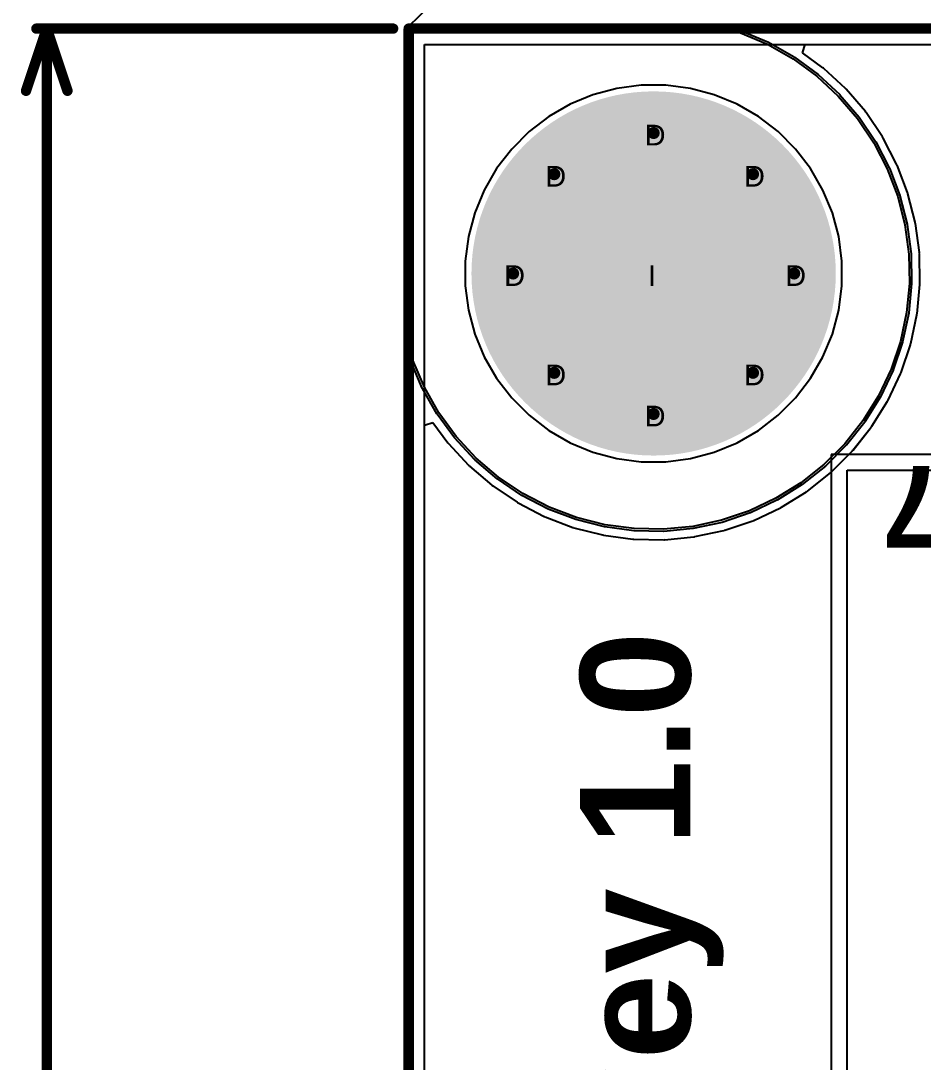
# Model space of a CAD drawing. Header units: inches. Extents: x -11 to 5428, y 0 to 5423.
# Drawn here: x -9.5 to 12.6, y 84.67 to 110.19 of the extents above; entities that cross this region are included whole.
import ezdxf

# ---------------------------------------------------------------- set-up
doc = ezdxf.new("R2010")
doc.units = ezdxf.units.IN
for name, color, linetype in [('Board Outline', 216, 'Continuous'), ('Bottom Layer', 5, 'Continuous'), ('Bottom Solder', 6, 'Continuous'), ('Dimension', 6, 'Continuous'), ('Drill Drawing', 1, 'Continuous'), ('GND', 16, 'Continuous'), ('Multi-Layer', 9, 'Continuous'), ('Pad Holes', 156, 'Continuous'), ('PWR', 76, 'Continuous'), ('Top Layer', 1, 'Continuous'), ('Top Overlay', 2, 'Continuous'), ('Top Solder', 216, 'Continuous'), ('Via Holes', 16, 'Continuous')]:
    doc.layers.add(name, color=color, linetype=linetype)
doc.styles.add('Arial', font='', dxfattribs={"height": 0.2})
doc.styles.add('Arial_Bold', font='', dxfattribs={"height": 0.2})
doc.styles.get('Arial').set_extended_font_data('Arial')
doc.styles.get('Arial_Bold').set_extended_font_data('Arial', bold=True)

msp = doc.modelspace()

# ---------------------------------------------------------------- hatches: boundary and pattern name
at = {"layer": 'Bottom Layer'}
h = msp.add_hatch(color=5, dxfattribs=at)
edge = h.paths.add_edge_path()
edge.add_arc((6, 104), 4.36, 0, 360)
h = msp.add_hatch(color=5, dxfattribs=at)
edge = h.paths.add_edge_path()
edge.add_arc((6, 107.442), 0.3, 0, 360)
h = msp.add_hatch(color=5, dxfattribs=at)
edge = h.paths.add_edge_path()
edge.add_arc((3.566, 106.434), 0.3, 0, 360)
h = msp.add_hatch(color=5, dxfattribs=at)
edge = h.paths.add_edge_path()
edge.add_arc((8.434, 106.434), 0.3, 0, 360)
h = msp.add_hatch(color=5, dxfattribs=at)
edge = h.paths.add_edge_path()
edge.add_arc((2.558, 104), 0.3, 0, 360)
h = msp.add_hatch(color=5, dxfattribs=at)
edge = h.paths.add_edge_path()
edge.add_arc((9.442, 104), 0.3, 0, 360)
h = msp.add_hatch(color=5, dxfattribs=at)
edge = h.paths.add_edge_path()
edge.add_arc((3.566, 101.566), 0.3, 0, 360)
h = msp.add_hatch(color=5, dxfattribs=at)
edge = h.paths.add_edge_path()
edge.add_arc((8.434, 101.566), 0.3, 0, 360)
h = msp.add_hatch(color=5, dxfattribs=at)
edge = h.paths.add_edge_path()
edge.add_arc((6, 100.558), 0.3, 0, 360)
at = {"layer": 'Bottom Solder'}
h = msp.add_hatch(color=6, dxfattribs=at)
edge = h.paths.add_edge_path()
edge.add_arc((6, 104), 4.462, 0, 360)
at = {"layer": 'GND'}
h = msp.add_hatch(color=16, dxfattribs=at)
edge = h.paths.add_edge_path()
edge.add_arc((6, 104), 4.36, 0, 360)
h = msp.add_hatch(color=16, dxfattribs=at)
edge = h.paths.add_edge_path()
edge.add_arc((6, 107.442), 0.3, 0, 360)
h = msp.add_hatch(color=16, dxfattribs=at)
edge = h.paths.add_edge_path()
edge.add_arc((3.566, 106.434), 0.3, 0, 360)
h = msp.add_hatch(color=16, dxfattribs=at)
edge = h.paths.add_edge_path()
edge.add_arc((8.434, 106.434), 0.3, 0, 360)
h = msp.add_hatch(color=16, dxfattribs=at)
edge = h.paths.add_edge_path()
edge.add_arc((2.558, 104), 0.3, 0, 360)
h = msp.add_hatch(color=16, dxfattribs=at)
edge = h.paths.add_edge_path()
edge.add_arc((9.442, 104), 0.3, 0, 360)
h = msp.add_hatch(color=16, dxfattribs=at)
edge = h.paths.add_edge_path()
edge.add_arc((3.566, 101.566), 0.3, 0, 360)
h = msp.add_hatch(color=16, dxfattribs=at)
edge = h.paths.add_edge_path()
edge.add_arc((8.434, 101.566), 0.3, 0, 360)
h = msp.add_hatch(color=16, dxfattribs=at)
edge = h.paths.add_edge_path()
edge.add_arc((6, 100.558), 0.3, 0, 360)
at = {"layer": 'Multi-Layer'}
h = msp.add_hatch(color=9, dxfattribs=at)
edge = h.paths.add_edge_path()
edge.add_arc((6, 104), 4.36, 0, 360)
at = {"layer": 'Pad Holes'}
h = msp.add_hatch(color=7, dxfattribs=at)
edge = h.paths.add_edge_path()
edge.add_arc((6, 104), 2.5, 0, 360)
at = {"layer": 'PWR'}
h = msp.add_hatch(color=76, dxfattribs=at)
edge = h.paths.add_edge_path()
edge.add_arc((6, 104), 4.36, 0, 360)
h = msp.add_hatch(color=76, dxfattribs=at)
edge = h.paths.add_edge_path()
edge.add_arc((6, 107.442), 0.3, 0, 360)
h = msp.add_hatch(color=76, dxfattribs=at)
edge = h.paths.add_edge_path()
edge.add_arc((3.566, 106.434), 0.3, 0, 360)
h = msp.add_hatch(color=76, dxfattribs=at)
edge = h.paths.add_edge_path()
edge.add_arc((8.434, 106.434), 0.3, 0, 360)
h = msp.add_hatch(color=76, dxfattribs=at)
edge = h.paths.add_edge_path()
edge.add_arc((2.558, 104), 0.3, 0, 360)
h = msp.add_hatch(color=76, dxfattribs=at)
edge = h.paths.add_edge_path()
edge.add_arc((9.442, 104), 0.3, 0, 360)
h = msp.add_hatch(color=76, dxfattribs=at)
edge = h.paths.add_edge_path()
edge.add_arc((3.566, 101.566), 0.3, 0, 360)
h = msp.add_hatch(color=76, dxfattribs=at)
edge = h.paths.add_edge_path()
edge.add_arc((8.434, 101.566), 0.3, 0, 360)
h = msp.add_hatch(color=76, dxfattribs=at)
edge = h.paths.add_edge_path()
edge.add_arc((6, 100.558), 0.3, 0, 360)
at = {"layer": 'Top Layer'}
h = msp.add_hatch(color=1, dxfattribs=at)
edge = h.paths.add_edge_path()
edge.add_arc((6, 104), 4.36, 0, 360)
h = msp.add_hatch(color=1, dxfattribs=at)
edge = h.paths.add_edge_path()
edge.add_arc((6, 107.442), 0.3, 0, 360)
h = msp.add_hatch(color=1, dxfattribs=at)
edge = h.paths.add_edge_path()
edge.add_arc((3.566, 106.434), 0.3, 0, 360)
h = msp.add_hatch(color=1, dxfattribs=at)
edge = h.paths.add_edge_path()
edge.add_arc((8.434, 106.434), 0.3, 0, 360)
h = msp.add_hatch(color=1, dxfattribs=at)
edge = h.paths.add_edge_path()
edge.add_arc((2.558, 104), 0.3, 0, 360)
h = msp.add_hatch(color=1, dxfattribs=at)
edge = h.paths.add_edge_path()
edge.add_arc((9.442, 104), 0.3, 0, 360)
h = msp.add_hatch(color=1, dxfattribs=at)
edge = h.paths.add_edge_path()
edge.add_arc((3.566, 101.566), 0.3, 0, 360)
h = msp.add_hatch(color=1, dxfattribs=at)
edge = h.paths.add_edge_path()
edge.add_arc((8.434, 101.566), 0.3, 0, 360)
h = msp.add_hatch(color=1, dxfattribs=at)
edge = h.paths.add_edge_path()
edge.add_arc((6, 100.558), 0.3, 0, 360)
at = {"layer": 'Top Solder'}
h = msp.add_hatch(color=216, dxfattribs=at)
edge = h.paths.add_edge_path()
edge.add_arc((6, 104), 4.462, 0, 360)
at = {"layer": 'Via Holes'}
h = msp.add_hatch(color=7, dxfattribs=at)
edge = h.paths.add_edge_path()
edge.add_arc((6, 107.442), 0.15, 0, 360)
h = msp.add_hatch(color=7, dxfattribs=at)
edge = h.paths.add_edge_path()
edge.add_arc((3.566, 106.434), 0.15, 0, 360)
h = msp.add_hatch(color=7, dxfattribs=at)
edge = h.paths.add_edge_path()
edge.add_arc((8.434, 106.434), 0.15, 0, 360)
h = msp.add_hatch(color=7, dxfattribs=at)
edge = h.paths.add_edge_path()
edge.add_arc((2.558, 104), 0.15, 0, 360)
h = msp.add_hatch(color=7, dxfattribs=at)
edge = h.paths.add_edge_path()
edge.add_arc((9.442, 104), 0.15, 0, 360)
h = msp.add_hatch(color=7, dxfattribs=at)
edge = h.paths.add_edge_path()
edge.add_arc((3.566, 101.566), 0.15, 0, 360)
h = msp.add_hatch(color=7, dxfattribs=at)
edge = h.paths.add_edge_path()
edge.add_arc((8.434, 101.566), 0.15, 0, 360)
h = msp.add_hatch(color=7, dxfattribs=at)
edge = h.paths.add_edge_path()
edge.add_arc((6, 100.558), 0.15, 0, 360)

# ---------------------------------------------------------------- linework, layer by layer
at = {"layer": 'Board Outline'}
for points in [[(0, 110, 0.254, 0.254, 0), (344, 110, 0.254, 0.254, 0)], [(0, 0, 0.254, 0.254, 0), (0, 110, 0.254, 0.254, 0)]]:
    msp.add_lwpolyline(points, format="xyseb", dxfattribs=at)
msp.add_lwpolyline([(-0.063, 110, 0.127, 0.127, 1), (0.064, 110, 0.127, 0.127, 1)], format="xyseb", close=True, dxfattribs=at)
msp.add_lwpolyline([(-0.063, 110, 0.127, 0.127, 1), (0.064, 110, 0.127, 0.127, 1)], format="xyseb", close=True, dxfattribs=at)
at = {"layer": 'Bottom Layer'}
for p, q in [((0, 110), (0.001, 110.001)), ((0, 102.22), (0, 110)), ((0.001, 110.001), (7.782, 110.001)), ((7.782, 110.001), (8.127, 109.898)), ((8.127, 109.898), (8.789, 109.616)), ((8.789, 109.616), (9.414, 109.259)), ((9.648, 109.408), (9.715, 109.612)), ((9.715, 109.612), (334.285, 109.612)), ((9.414, 109.259), (9.994, 108.833)), ((10.147, 109.042), (9.648, 109.408)), ((10.158, 109.031), (10.147, 109.042)), ((10.17, 109.023), (10.158, 109.031)), ((10.698, 108.533), (10.17, 109.023)), ((9.994, 108.833), (10.522, 108.343)), ((10.707, 108.521), (10.698, 108.533)), ((10.719, 108.512), (10.707, 108.521)), ((11.187, 107.965), (10.719, 108.512)), ((10.522, 108.343), (10.99, 107.797)), ((11.194, 107.952), (11.187, 107.965)), ((11.205, 107.941), (11.194, 107.952)), ((11.607, 107.344), (11.205, 107.941)), ((10.99, 107.797), (11.392, 107.2)), ((11.392, 107.2), (11.723, 106.561)), ((11.613, 107.331), (11.607, 107.344)), ((11.622, 107.319), (11.613, 107.331)), ((11.953, 106.68), (11.622, 107.319)), ((11.957, 106.665), (11.953, 106.68)), ((11.965, 106.653), (11.957, 106.665)), ((11.723, 106.561), (11.979, 105.888)), ((12.221, 105.98), (11.965, 106.653)), ((12.224, 105.965), (12.221, 105.98)), ((12.23, 105.951), (12.224, 105.965)), ((12.407, 105.254), (12.23, 105.951)), ((11.979, 105.888), (12.156, 105.19)), ((12.156, 105.19), (12.252, 104.477)), ((12.408, 105.239), (12.407, 105.254)), ((12.413, 105.224), (12.408, 105.239)), ((12.509, 104.511), (12.413, 105.224)), ((12.252, 104.477), (12.265, 103.757)), ((12.508, 104.496), (12.509, 104.511)), ((12.511, 104.481), (12.508, 104.496)), ((12.524, 103.762), (12.511, 104.481)), ((12.265, 103.757), (12.196, 103.04)), ((12.454, 103.015), (12.523, 103.732)), ((12.522, 103.747), (12.524, 103.762)), ((12.523, 103.732), (12.522, 103.747)), ((12.196, 103.04), (12.045, 102.336)), ((12.299, 102.282), (12.449, 102.986)), ((12.449, 102.986), (12.45, 103.001)), ((12.45, 103.001), (12.454, 103.015)), ((12.045, 102.336), (11.815, 101.655)), ((-0.001, 102.219), (0, 102.22)), ((0.102, 101.874), (-0.001, 102.219)), ((-0.001, 102.219), (-0.001, 102.219)), ((12.06, 101.572), (12.291, 102.254)), ((12.291, 102.254), (12.293, 102.268)), ((12.293, 102.268), (12.299, 102.282)), ((0.384, 101.212), (0.102, 101.874)), ((11.815, 101.655), (11.508, 101.004)), ((12.049, 101.544), (12.053, 101.559)), ((12.053, 101.559), (12.06, 101.572)), ((11.742, 100.893), (12.049, 101.544)), ((0.741, 100.586), (0.384, 101.212)), ((11.508, 101.004), (11.128, 100.392)), ((11.348, 100.255), (11.728, 100.867)), ((11.728, 100.867), (11.733, 100.881)), ((11.733, 100.881), (11.742, 100.893)), ((1.167, 100.006), (0.741, 100.586)), ((0.388, 100.285), (0.592, 100.352)), ((0.388, 9.715), (0.388, 100.285)), ((0.592, 100.352), (0.958, 99.853)), ((11.128, 100.392), (10.681, 99.828)), ((10.883, 99.667), (11.331, 100.231)), ((11.331, 100.231), (11.338, 100.244)), ((11.338, 100.244), (11.348, 100.255)), ((0.958, 99.853), (0.969, 99.843)), ((0.969, 99.843), (0.977, 99.83)), ((0.977, 99.83), (1.466, 99.302)), ((1.656, 99.478), (1.167, 100.006)), ((10.681, 99.828), (10.172, 99.319)), ((10.355, 99.136), (10.864, 99.645)), ((10.864, 99.645), (10.872, 99.657)), ((10.872, 99.657), (10.883, 99.667)), ((1.466, 99.302), (1.479, 99.294)), ((1.479, 99.294), (1.488, 99.282)), ((1.488, 99.282), (2.035, 98.814)), ((2.203, 99.01), (1.656, 99.478)), ((10.172, 99.319), (9.608, 98.872)), ((2.8, 98.608), (2.203, 99.01)), ((9.769, 98.669), (10.332, 99.116)), ((10.332, 99.116), (10.342, 99.128)), ((10.342, 99.128), (10.355, 99.136)), ((2.035, 98.814), (2.048, 98.806)), ((2.048, 98.806), (2.058, 98.796)), ((2.058, 98.796), (2.655, 98.393)), ((9.608, 98.872), (8.996, 98.492)), ((3.439, 98.277), (2.8, 98.608)), ((9.133, 98.272), (9.744, 98.652)), ((9.744, 98.652), (9.755, 98.662)), ((9.755, 98.662), (9.769, 98.669)), ((2.655, 98.393), (2.669, 98.388)), ((2.669, 98.388), (2.681, 98.378)), ((2.681, 98.378), (3.32, 98.047)), ((4.112, 98.021), (3.439, 98.277)), ((8.996, 98.492), (8.345, 98.185)), ((8.456, 97.951), (9.107, 98.258)), ((9.107, 98.258), (9.119, 98.267)), ((9.119, 98.267), (9.133, 98.272)), ((3.32, 98.047), (3.334, 98.043)), ((3.334, 98.043), (3.347, 98.035)), ((3.347, 98.035), (4.02, 97.779)), ((4.81, 97.844), (4.112, 98.021)), ((8.345, 98.185), (7.663, 97.955)), ((4.02, 97.779), (4.035, 97.777)), ((4.035, 97.777), (4.048, 97.77)), ((4.048, 97.77), (4.746, 97.593)), ((5.523, 97.748), (4.81, 97.844)), ((6.243, 97.735), (5.523, 97.748)), ((6.959, 97.804), (6.243, 97.735)), ((7.663, 97.955), (6.959, 97.804)), ((7.746, 97.709), (8.428, 97.94)), ((8.428, 97.94), (8.441, 97.947)), ((8.441, 97.947), (8.456, 97.951)), ((4.746, 97.593), (4.761, 97.592)), ((4.761, 97.592), (4.775, 97.587)), ((4.775, 97.587), (5.489, 97.492)), ((5.489, 97.492), (5.504, 97.492)), ((5.504, 97.492), (5.518, 97.489)), ((5.518, 97.489), (6.238, 97.476)), ((6.238, 97.476), (6.253, 97.478)), ((6.253, 97.478), (6.268, 97.477)), ((6.268, 97.477), (6.984, 97.546)), ((6.984, 97.546), (6.998, 97.55)), ((6.998, 97.55), (7.013, 97.551)), ((7.013, 97.551), (7.717, 97.701)), ((7.717, 97.701), (7.731, 97.707)), ((7.731, 97.707), (7.746, 97.709))]:
    msp.add_line(p, q, dxfattribs=at)
at = {"layer": 'Bottom Solder'}
for p, q in [((0.001, 110.056), (5427.557, 5423.366)), ((-0.055, 110), (-0.039, 110.039)), ((-0.055, 102.221), (-0.055, 110)), ((-0.055, 110), (-0.055, 110)), ((-0.039, 110.039), (-0.038, 110.04)), ((-0.038, 110.04), (-0.027, 110.045)), ((-0.038, 110.04), (-0.038, 110.04)), ((-0.027, 110.045), (0.001, 110.056)), ((0.001, 110.056), (7.782, 110.056)), ((0.001, 110.056), (0.001, 110.056)), ((7.782, 110.056), (7.789, 110.053)), ((7.789, 110.053), (7.797, 110.054)), ((7.797, 110.054), (8.142, 109.951)), ((8.142, 109.951), (8.145, 109.949)), ((8.145, 109.949), (8.148, 109.949)), ((8.148, 109.949), (8.81, 109.666)), ((8.81, 109.666), (8.813, 109.664)), ((8.813, 109.664), (8.816, 109.664)), ((8.816, 109.664), (9.441, 109.307)), ((9.441, 109.307), (9.443, 109.304)), ((9.443, 109.304), (9.447, 109.304)), ((9.447, 109.304), (10.027, 108.878)), ((10.027, 108.878), (10.029, 108.875)), ((10.029, 108.875), (10.032, 108.874)), ((10.032, 108.874), (10.559, 108.384)), ((10.559, 108.384), (10.561, 108.381)), ((10.561, 108.381), (10.564, 108.379)), ((10.564, 108.379), (11.032, 107.832)), ((11.032, 107.832), (11.033, 107.829)), ((11.033, 107.829), (11.036, 107.827)), ((11.036, 107.827), (11.438, 107.23)), ((11.438, 107.23), (11.439, 107.227)), ((11.439, 107.227), (11.441, 107.225)), ((11.441, 107.225), (11.772, 106.586)), ((11.772, 106.586), (11.773, 106.583)), ((11.773, 106.583), (11.775, 106.58)), ((11.775, 106.58), (12.031, 105.907)), ((12.031, 105.907), (12.031, 105.904)), ((12.031, 105.904), (12.033, 105.901)), ((12.033, 105.901), (12.21, 105.204)), ((12.21, 105.204), (12.209, 105.2)), ((12.209, 105.2), (12.211, 105.197)), ((12.211, 105.197), (12.307, 104.484)), ((12.307, 104.484), (12.306, 104.481)), ((12.306, 104.481), (12.307, 104.478)), ((12.307, 104.478), (12.32, 103.758)), ((12.32, 103.752), (12.251, 103.035)), ((12.32, 103.758), (12.319, 103.755)), ((12.319, 103.755), (12.32, 103.752)), ((12.25, 103.029), (12.099, 102.325)), ((12.251, 103.035), (12.249, 103.032)), ((12.249, 103.032), (12.25, 103.029)), ((12.099, 102.325), (12.097, 102.322)), ((12.097, 102.322), (12.098, 102.319)), ((-0.056, 102.219), (-0.055, 102.221)), ((-0.053, 102.211), (-0.056, 102.219)), ((-0.054, 102.203), (-0.053, 102.211)), ((0.049, 101.858), (-0.054, 102.203)), ((12.098, 102.319), (11.867, 101.637)), ((0.051, 101.855), (0.049, 101.858)), ((0.051, 101.852), (0.051, 101.855)), ((0.333, 101.19), (0.051, 101.852)), ((11.865, 101.631), (11.558, 100.98)), ((11.867, 101.637), (11.865, 101.634)), ((11.865, 101.634), (11.865, 101.631)), ((0.336, 101.188), (0.333, 101.19)), ((0.336, 101.184), (0.336, 101.188)), ((0.693, 100.559), (0.336, 101.184)), ((11.555, 100.974), (11.175, 100.363)), ((11.558, 100.98), (11.555, 100.978)), ((11.555, 100.978), (11.555, 100.974)), ((0.695, 100.557), (0.693, 100.559)), ((0.696, 100.554), (0.695, 100.557)), ((1.122, 99.973), (0.696, 100.554)), ((11.171, 100.358), (10.724, 99.794)), ((11.172, 100.361), (11.171, 100.358)), ((11.175, 100.363), (11.172, 100.361)), ((1.125, 99.972), (1.122, 99.973)), ((1.126, 99.969), (1.125, 99.972)), ((1.616, 99.441), (1.126, 99.969)), ((10.72, 99.789), (10.211, 99.28)), ((10.721, 99.792), (10.72, 99.789)), ((10.724, 99.794), (10.721, 99.792)), ((1.619, 99.44), (1.616, 99.441)), ((1.62, 99.437), (1.619, 99.44)), ((2.167, 98.968), (1.62, 99.437)), ((10.206, 99.276), (9.642, 98.829)), ((10.208, 99.279), (10.206, 99.276)), ((10.211, 99.28), (10.208, 99.279)), ((2.17, 98.967), (2.167, 98.968)), ((2.172, 98.965), (2.17, 98.967)), ((2.769, 98.562), (2.172, 98.965)), ((9.637, 98.825), (9.025, 98.445)), ((9.639, 98.828), (9.637, 98.825)), ((9.642, 98.829), (9.639, 98.828)), ((2.772, 98.562), (2.769, 98.562)), ((2.775, 98.559), (2.772, 98.562)), ((3.414, 98.228), (2.775, 98.559)), ((9.02, 98.442), (8.369, 98.135)), ((9.022, 98.445), (9.02, 98.442)), ((9.025, 98.445), (9.022, 98.445)), ((3.417, 98.228), (3.414, 98.228)), ((3.419, 98.225), (3.417, 98.228)), ((4.092, 97.969), (3.419, 98.225)), ((8.363, 98.133), (7.681, 97.902)), ((8.365, 98.135), (8.363, 98.133)), ((8.369, 98.135), (8.365, 98.135)), ((4.096, 97.97), (4.092, 97.969)), ((4.098, 97.968), (4.096, 97.97)), ((4.796, 97.791), (4.098, 97.968)), ((4.799, 97.791), (4.796, 97.791)), ((4.802, 97.789), (4.799, 97.791)), ((5.516, 97.693), (4.802, 97.789)), ((6.965, 97.749), (6.248, 97.68)), ((6.967, 97.75), (6.965, 97.749)), ((6.971, 97.75), (6.967, 97.75)), ((7.675, 97.901), (6.971, 97.75)), ((7.677, 97.903), (7.675, 97.901)), ((7.681, 97.902), (7.677, 97.903)), ((5.519, 97.694), (5.516, 97.693)), ((5.522, 97.693), (5.519, 97.694)), ((6.242, 97.68), (5.522, 97.693)), ((6.245, 97.681), (6.242, 97.68)), ((6.248, 97.68), (6.245, 97.681))]:
    msp.add_line(p, q, dxfattribs=at)
at = {"layer": 'Dimension'}
for points in [[(-9.373, 108.476, 0.254, 0.254, 0), (-8.865, 110, 0.254, 0.254, 0)], [(-9.119, 110, 0.254, 0.254, 0), (-0.381, 110, 0.254, 0.254, 0)], [(-8.865, 110, 0.254, 0.254, 0), (-8.357, 108.476, 0.254, 0.254, 0)], [(-8.865, 79.159, 0.254, 0.254, 0), (-8.865, 110, 0.254, 0.254, 0)]]:
    msp.add_lwpolyline(points, format="xyseb", dxfattribs=at)
for points in [[(-9.182, 110, 0.127, 0.127, 1), (-9.055, 110, 0.127, 0.127, 1)], [(-8.928, 110, 0.127, 0.127, 1), (-8.801, 110, 0.127, 0.127, 1)], [(-8.928, 110, 0.127, 0.127, 1), (-8.801, 110, 0.127, 0.127, 1)], [(-8.928, 110, 0.127, 0.127, 1), (-8.801, 110, 0.127, 0.127, 1)], [(-0.444, 110, 0.127, 0.127, 1), (-0.317, 110, 0.127, 0.127, 1)], [(-9.436, 108.476, 0.127, 0.127, 1), (-9.309, 108.476, 0.127, 0.127, 1)], [(-8.42, 108.476, 0.127, 0.127, 1), (-8.293, 108.476, 0.127, 0.127, 1)]]:
    msp.add_lwpolyline(points, format="xyseb", close=True, dxfattribs=at)
at = {"layer": 'GND'}
for p, q in [((0.388, 0.388), (0.388, 109.612)), ((0.388, 109.612), (343.612, 109.612)), ((316.535, 99.568), (10.349, 99.568)), ((10.349, 99.568), (10.349, 7.849)), ((10.737, 44.536), (10.737, 99.18)), ((10.737, 99.18), (316.535, 99.18))]:
    msp.add_line(p, q, dxfattribs=at)
at = {"layer": 'PWR'}
for p, q in [((0.388, 44.65), (0.388, 109.612)), ((0.388, 109.612), (232.286, 109.612)), ((5.098, 108.535), (4.514, 108.379)), ((5.698, 108.614), (5.098, 108.535)), ((6.302, 108.614), (5.698, 108.614)), ((6.902, 108.535), (6.302, 108.614)), ((7.486, 108.379), (6.902, 108.535)), ((4.514, 108.379), (3.955, 108.147)), ((8.045, 108.147), (7.486, 108.379)), ((3.955, 108.147), (3.431, 107.845)), ((8.569, 107.845), (8.045, 108.147)), ((3.431, 107.845), (2.951, 107.476)), ((9.049, 107.476), (8.569, 107.845)), ((2.951, 107.476), (2.524, 107.049)), ((9.476, 107.049), (9.049, 107.476)), ((2.524, 107.049), (2.155, 106.569)), ((9.845, 106.569), (9.476, 107.049)), ((2.155, 106.569), (1.853, 106.045)), ((10.147, 106.045), (9.845, 106.569)), ((1.853, 106.045), (1.622, 105.486)), ((10.379, 105.486), (10.147, 106.045)), ((1.622, 105.486), (1.465, 104.902)), ((10.535, 104.902), (10.379, 105.486)), ((1.465, 104.902), (1.386, 104.302)), ((10.614, 104.302), (10.535, 104.902)), ((1.386, 104.302), (1.386, 103.698)), ((10.614, 103.698), (10.614, 104.302)), ((1.386, 103.698), (1.465, 103.098)), ((10.535, 103.098), (10.614, 103.698)), ((1.465, 103.098), (1.622, 102.514)), ((10.379, 102.514), (10.535, 103.098)), ((1.622, 102.514), (1.853, 101.955)), ((10.147, 101.955), (10.379, 102.514)), ((1.853, 101.955), (2.155, 101.431)), ((9.845, 101.431), (10.147, 101.955)), ((2.155, 101.431), (2.524, 100.951)), ((9.476, 100.951), (9.845, 101.431)), ((2.524, 100.951), (2.951, 100.524)), ((9.049, 100.524), (9.476, 100.951)), ((2.951, 100.524), (3.431, 100.155)), ((8.569, 100.155), (9.049, 100.524)), ((3.431, 100.155), (3.955, 99.853)), ((8.045, 99.853), (8.569, 100.155)), ((3.955, 99.853), (4.514, 99.621)), ((7.486, 99.621), (8.045, 99.853)), ((4.514, 99.621), (5.098, 99.465)), ((6.902, 99.465), (7.486, 99.621)), ((5.098, 99.465), (5.698, 99.386)), ((5.698, 99.386), (6.302, 99.386)), ((6.302, 99.386), (6.902, 99.465))]:
    msp.add_line(p, q, dxfattribs=at)
at = {"layer": 'Top Layer'}
for p, q in [((0, 110), (0.001, 110.001)), ((0, 102.22), (0, 110)), ((0.001, 110.001), (7.782, 110.001)), ((7.782, 110.001), (8.127, 109.898)), ((8.127, 109.898), (8.789, 109.616)), ((8.789, 109.616), (9.414, 109.259)), ((9.648, 109.408), (9.715, 109.612)), ((9.715, 109.612), (323.096, 109.612)), ((9.414, 109.259), (9.994, 108.833)), ((10.148, 109.042), (9.648, 109.408)), ((10.158, 109.031), (10.148, 109.042)), ((10.17, 109.023), (10.158, 109.031)), ((10.698, 108.533), (10.17, 109.023)), ((9.994, 108.833), (10.522, 108.343)), ((10.707, 108.521), (10.698, 108.533)), ((10.719, 108.512), (10.707, 108.521)), ((11.187, 107.965), (10.719, 108.512)), ((10.522, 108.343), (10.99, 107.797)), ((11.194, 107.952), (11.187, 107.965)), ((11.205, 107.941), (11.194, 107.952)), ((11.607, 107.344), (11.205, 107.941)), ((10.99, 107.797), (11.392, 107.2)), ((11.392, 107.2), (11.723, 106.561)), ((11.613, 107.33), (11.607, 107.344)), ((11.622, 107.319), (11.613, 107.33)), ((11.953, 106.68), (11.622, 107.319)), ((11.957, 106.665), (11.953, 106.68)), ((11.965, 106.653), (11.957, 106.665)), ((11.723, 106.561), (11.979, 105.888)), ((12.221, 105.98), (11.965, 106.653)), ((12.224, 105.965), (12.221, 105.98)), ((12.23, 105.951), (12.224, 105.965)), ((12.407, 105.254), (12.23, 105.951)), ((11.979, 105.888), (12.156, 105.19)), ((12.156, 105.19), (12.252, 104.477)), ((12.408, 105.239), (12.407, 105.254)), ((12.413, 105.224), (12.408, 105.239)), ((12.509, 104.511), (12.413, 105.224)), ((12.252, 104.477), (12.265, 103.757)), ((12.508, 104.496), (12.509, 104.511)), ((12.511, 104.481), (12.508, 104.496)), ((12.524, 103.762), (12.511, 104.481)), ((12.265, 103.757), (12.196, 103.04)), ((12.454, 103.015), (12.523, 103.732)), ((12.522, 103.747), (12.524, 103.762)), ((12.523, 103.732), (12.522, 103.747)), ((12.196, 103.04), (12.045, 102.336)), ((12.299, 102.282), (12.449, 102.986)), ((12.449, 102.986), (12.45, 103.001)), ((12.45, 103.001), (12.454, 103.015)), ((12.045, 102.336), (11.815, 101.655)), ((-0.001, 102.219), (0, 102.22)), ((0.102, 101.874), (-0.001, 102.219)), ((-0.001, 102.219), (-0.001, 102.219)), ((12.06, 101.572), (12.291, 102.254)), ((12.291, 102.254), (12.293, 102.268)), ((12.293, 102.268), (12.299, 102.282)), ((0.384, 101.212), (0.102, 101.874)), ((11.815, 101.655), (11.508, 101.004)), ((12.049, 101.544), (12.053, 101.559)), ((12.053, 101.559), (12.06, 101.572)), ((11.742, 100.893), (12.049, 101.544)), ((0.741, 100.586), (0.384, 101.212)), ((11.508, 101.004), (11.128, 100.392)), ((11.348, 100.255), (11.728, 100.867)), ((11.728, 100.867), (11.733, 100.881)), ((11.733, 100.881), (11.742, 100.893)), ((1.167, 100.006), (0.741, 100.586)), ((0.388, 100.285), (0.592, 100.352)), ((0.388, 9.715), (0.388, 100.285)), ((0.592, 100.352), (0.958, 99.853)), ((11.128, 100.392), (10.681, 99.828)), ((10.884, 99.667), (11.331, 100.231)), ((11.331, 100.231), (11.338, 100.244)), ((11.338, 100.244), (11.348, 100.255)), ((0.958, 99.853), (0.969, 99.843)), ((0.969, 99.843), (0.977, 99.83)), ((0.977, 99.83), (1.466, 99.302)), ((1.656, 99.478), (1.167, 100.006)), ((10.681, 99.828), (10.172, 99.319)), ((10.355, 99.136), (10.864, 99.645)), ((10.864, 99.645), (10.872, 99.657)), ((10.872, 99.657), (10.884, 99.667)), ((1.466, 99.302), (1.479, 99.294)), ((1.479, 99.294), (1.488, 99.282)), ((1.488, 99.282), (2.035, 98.814)), ((2.203, 99.01), (1.656, 99.478)), ((10.172, 99.319), (9.608, 98.872)), ((2.8, 98.608), (2.203, 99.01)), ((9.769, 98.669), (10.333, 99.116)), ((10.333, 99.116), (10.342, 99.128)), ((10.342, 99.128), (10.355, 99.136)), ((2.035, 98.814), (2.048, 98.806)), ((2.048, 98.806), (2.058, 98.796)), ((2.058, 98.796), (2.655, 98.393)), ((9.608, 98.872), (8.996, 98.492)), ((3.439, 98.277), (2.8, 98.608)), ((9.133, 98.272), (9.744, 98.652)), ((9.744, 98.652), (9.755, 98.662)), ((9.755, 98.662), (9.769, 98.669)), ((2.655, 98.393), (2.669, 98.388)), ((2.669, 98.388), (2.681, 98.378)), ((2.681, 98.378), (3.32, 98.047)), ((4.112, 98.021), (3.439, 98.277)), ((8.996, 98.492), (8.345, 98.185)), ((8.456, 97.951), (9.107, 98.258)), ((9.107, 98.258), (9.119, 98.267)), ((9.119, 98.267), (9.133, 98.272)), ((3.32, 98.047), (3.334, 98.043)), ((3.334, 98.043), (3.347, 98.035)), ((3.347, 98.035), (4.02, 97.779)), ((4.81, 97.844), (4.112, 98.021)), ((8.345, 98.185), (7.663, 97.955)), ((4.02, 97.779), (4.035, 97.776)), ((4.035, 97.776), (4.048, 97.77)), ((4.048, 97.77), (4.746, 97.593)), ((5.523, 97.748), (4.81, 97.844)), ((6.243, 97.735), (5.523, 97.748)), ((6.959, 97.804), (6.243, 97.735)), ((7.663, 97.955), (6.959, 97.804)), ((7.746, 97.709), (8.428, 97.94)), ((8.428, 97.94), (8.441, 97.947)), ((8.441, 97.947), (8.456, 97.951)), ((4.746, 97.593), (4.761, 97.592)), ((4.761, 97.592), (4.775, 97.587)), ((4.775, 97.587), (5.489, 97.492)), ((5.489, 97.492), (5.504, 97.492)), ((5.504, 97.492), (5.518, 97.489)), ((5.518, 97.489), (6.238, 97.476)), ((6.238, 97.476), (6.253, 97.478)), ((6.253, 97.478), (6.268, 97.477)), ((6.268, 97.477), (6.984, 97.546)), ((6.984, 97.546), (6.998, 97.55)), ((6.998, 97.55), (7.013, 97.551)), ((7.013, 97.551), (7.717, 97.701)), ((7.717, 97.701), (7.731, 97.707)), ((7.731, 97.707), (7.746, 97.709))]:
    msp.add_line(p, q, dxfattribs=at)
at = {"layer": 'Top Solder'}
for p, q in [((0.001, 110.056), (5427.557, 5423.366)), ((-0.055, 110), (-0.039, 110.039)), ((-0.055, 102.221), (-0.055, 110)), ((-0.055, 110), (-0.055, 110)), ((-0.039, 110.039), (-0.038, 110.04)), ((-0.038, 110.04), (-0.027, 110.045)), ((-0.038, 110.04), (-0.038, 110.04)), ((-0.027, 110.045), (0.001, 110.056)), ((0.001, 110.056), (7.782, 110.056)), ((0.001, 110.056), (0.001, 110.056)), ((7.782, 110.056), (7.789, 110.053)), ((7.789, 110.053), (7.797, 110.054)), ((7.797, 110.054), (8.142, 109.951)), ((8.142, 109.951), (8.145, 109.949)), ((8.145, 109.949), (8.148, 109.949)), ((8.148, 109.949), (8.81, 109.666)), ((8.81, 109.666), (8.813, 109.664)), ((8.813, 109.664), (8.816, 109.664)), ((8.816, 109.664), (9.441, 109.307)), ((9.441, 109.307), (9.443, 109.304)), ((9.443, 109.304), (9.447, 109.304)), ((9.447, 109.304), (10.027, 108.878)), ((10.027, 108.878), (10.029, 108.875)), ((10.029, 108.875), (10.032, 108.874)), ((10.032, 108.874), (10.559, 108.384)), ((10.559, 108.384), (10.561, 108.381)), ((10.561, 108.381), (10.564, 108.379)), ((10.564, 108.379), (11.032, 107.832)), ((11.032, 107.832), (11.033, 107.829)), ((11.033, 107.829), (11.036, 107.827)), ((11.036, 107.827), (11.438, 107.23)), ((11.438, 107.23), (11.439, 107.227)), ((11.439, 107.227), (11.441, 107.225)), ((11.441, 107.225), (11.772, 106.586)), ((11.772, 106.586), (11.773, 106.583)), ((11.773, 106.583), (11.775, 106.58)), ((11.775, 106.58), (12.031, 105.907)), ((12.031, 105.907), (12.031, 105.904)), ((12.031, 105.904), (12.033, 105.901)), ((12.033, 105.901), (12.21, 105.203)), ((12.21, 105.203), (12.209, 105.2)), ((12.209, 105.2), (12.211, 105.197)), ((12.211, 105.197), (12.307, 104.484)), ((12.307, 104.484), (12.306, 104.481)), ((12.306, 104.481), (12.307, 104.478)), ((12.307, 104.478), (12.32, 103.758)), ((12.32, 103.752), (12.251, 103.035)), ((12.32, 103.758), (12.319, 103.755)), ((12.319, 103.755), (12.32, 103.752)), ((12.25, 103.029), (12.099, 102.325)), ((12.251, 103.035), (12.25, 103.032)), ((12.25, 103.032), (12.25, 103.029)), ((12.099, 102.325), (12.097, 102.322)), ((12.097, 102.322), (12.098, 102.319)), ((-0.056, 102.219), (-0.055, 102.221)), ((-0.053, 102.211), (-0.056, 102.219)), ((-0.054, 102.203), (-0.053, 102.211)), ((0.049, 101.858), (-0.054, 102.203)), ((12.098, 102.319), (11.867, 101.637)), ((0.051, 101.855), (0.049, 101.858)), ((0.051, 101.852), (0.051, 101.855)), ((0.333, 101.19), (0.051, 101.852)), ((11.865, 101.631), (11.558, 100.98)), ((11.867, 101.637), (11.865, 101.634)), ((11.865, 101.634), (11.865, 101.631)), ((0.336, 101.188), (0.333, 101.19)), ((0.336, 101.184), (0.336, 101.188)), ((0.693, 100.559), (0.336, 101.184)), ((11.555, 100.974), (11.175, 100.363)), ((11.558, 100.98), (11.555, 100.978)), ((11.555, 100.978), (11.555, 100.974)), ((0.695, 100.557), (0.693, 100.559)), ((0.696, 100.554), (0.695, 100.557)), ((1.122, 99.973), (0.696, 100.554)), ((11.171, 100.358), (10.724, 99.794)), ((11.172, 100.361), (11.171, 100.358)), ((11.175, 100.363), (11.172, 100.361)), ((1.125, 99.972), (1.122, 99.973)), ((1.126, 99.969), (1.125, 99.972)), ((1.616, 99.441), (1.126, 99.969)), ((10.72, 99.789), (10.211, 99.28)), ((10.721, 99.792), (10.72, 99.789)), ((10.724, 99.794), (10.721, 99.792)), ((1.619, 99.44), (1.616, 99.441)), ((1.62, 99.437), (1.619, 99.44)), ((2.167, 98.968), (1.62, 99.437)), ((10.206, 99.276), (9.642, 98.829)), ((10.208, 99.279), (10.206, 99.276)), ((10.211, 99.28), (10.208, 99.279)), ((2.17, 98.967), (2.167, 98.968)), ((2.172, 98.965), (2.17, 98.967)), ((2.769, 98.562), (2.172, 98.965)), ((9.637, 98.825), (9.025, 98.445)), ((9.639, 98.828), (9.637, 98.825)), ((9.642, 98.829), (9.639, 98.828)), ((2.772, 98.562), (2.769, 98.562)), ((2.775, 98.559), (2.772, 98.562)), ((3.414, 98.228), (2.775, 98.559)), ((9.02, 98.442), (8.369, 98.135)), ((9.022, 98.445), (9.02, 98.442)), ((9.025, 98.445), (9.022, 98.445)), ((3.417, 98.228), (3.414, 98.228)), ((3.419, 98.225), (3.417, 98.228)), ((4.092, 97.969), (3.419, 98.225)), ((8.363, 98.133), (7.681, 97.902)), ((8.365, 98.135), (8.363, 98.133)), ((8.369, 98.135), (8.365, 98.135)), ((4.096, 97.97), (4.092, 97.969)), ((4.098, 97.968), (4.096, 97.97)), ((4.796, 97.791), (4.098, 97.968)), ((4.799, 97.791), (4.796, 97.791)), ((4.802, 97.789), (4.799, 97.791)), ((5.516, 97.693), (4.802, 97.789)), ((6.965, 97.749), (6.248, 97.68)), ((6.968, 97.75), (6.965, 97.749)), ((6.971, 97.75), (6.968, 97.75)), ((7.675, 97.901), (6.971, 97.75)), ((7.677, 97.903), (7.675, 97.901)), ((7.681, 97.902), (7.677, 97.903)), ((5.519, 97.694), (5.516, 97.693)), ((5.522, 97.693), (5.519, 97.694)), ((6.242, 97.68), (5.522, 97.693)), ((6.245, 97.681), (6.242, 97.68)), ((6.248, 97.68), (6.245, 97.681))]:
    msp.add_line(p, q, dxfattribs=at)

# ---------------------------------------------------------------- texts
at = {"layer": 'Drill Drawing', "style": 'Arial'}
for s, p in [('D', (5.78, 107.137)), ('D', (3.346, 106.129)), ('D', (8.214, 106.129)), ('D', (2.338, 103.695)), ('I', (5.865, 103.695)), ('D', (9.222, 103.695)), ('D', (3.346, 101.261)), ('D', (8.214, 101.261)), ('D', (5.78, 100.253))]:
    msp.add_text(s, height=0.508, dxfattribs=at).set_placement(p)
at = {"layer": 'Top Overlay', "style": 'Arial_Bold'}
for s, height, rotation, p in [('IO 7', 2, 180, (16.875, 99.284)), ('Canagey 1.0', 2.7, 90, (6.9, 73.213))]:
    msp.add_text(s, height=height, rotation=rotation, dxfattribs=at).set_placement(p)

doc.saveas('drawing.dxf')
